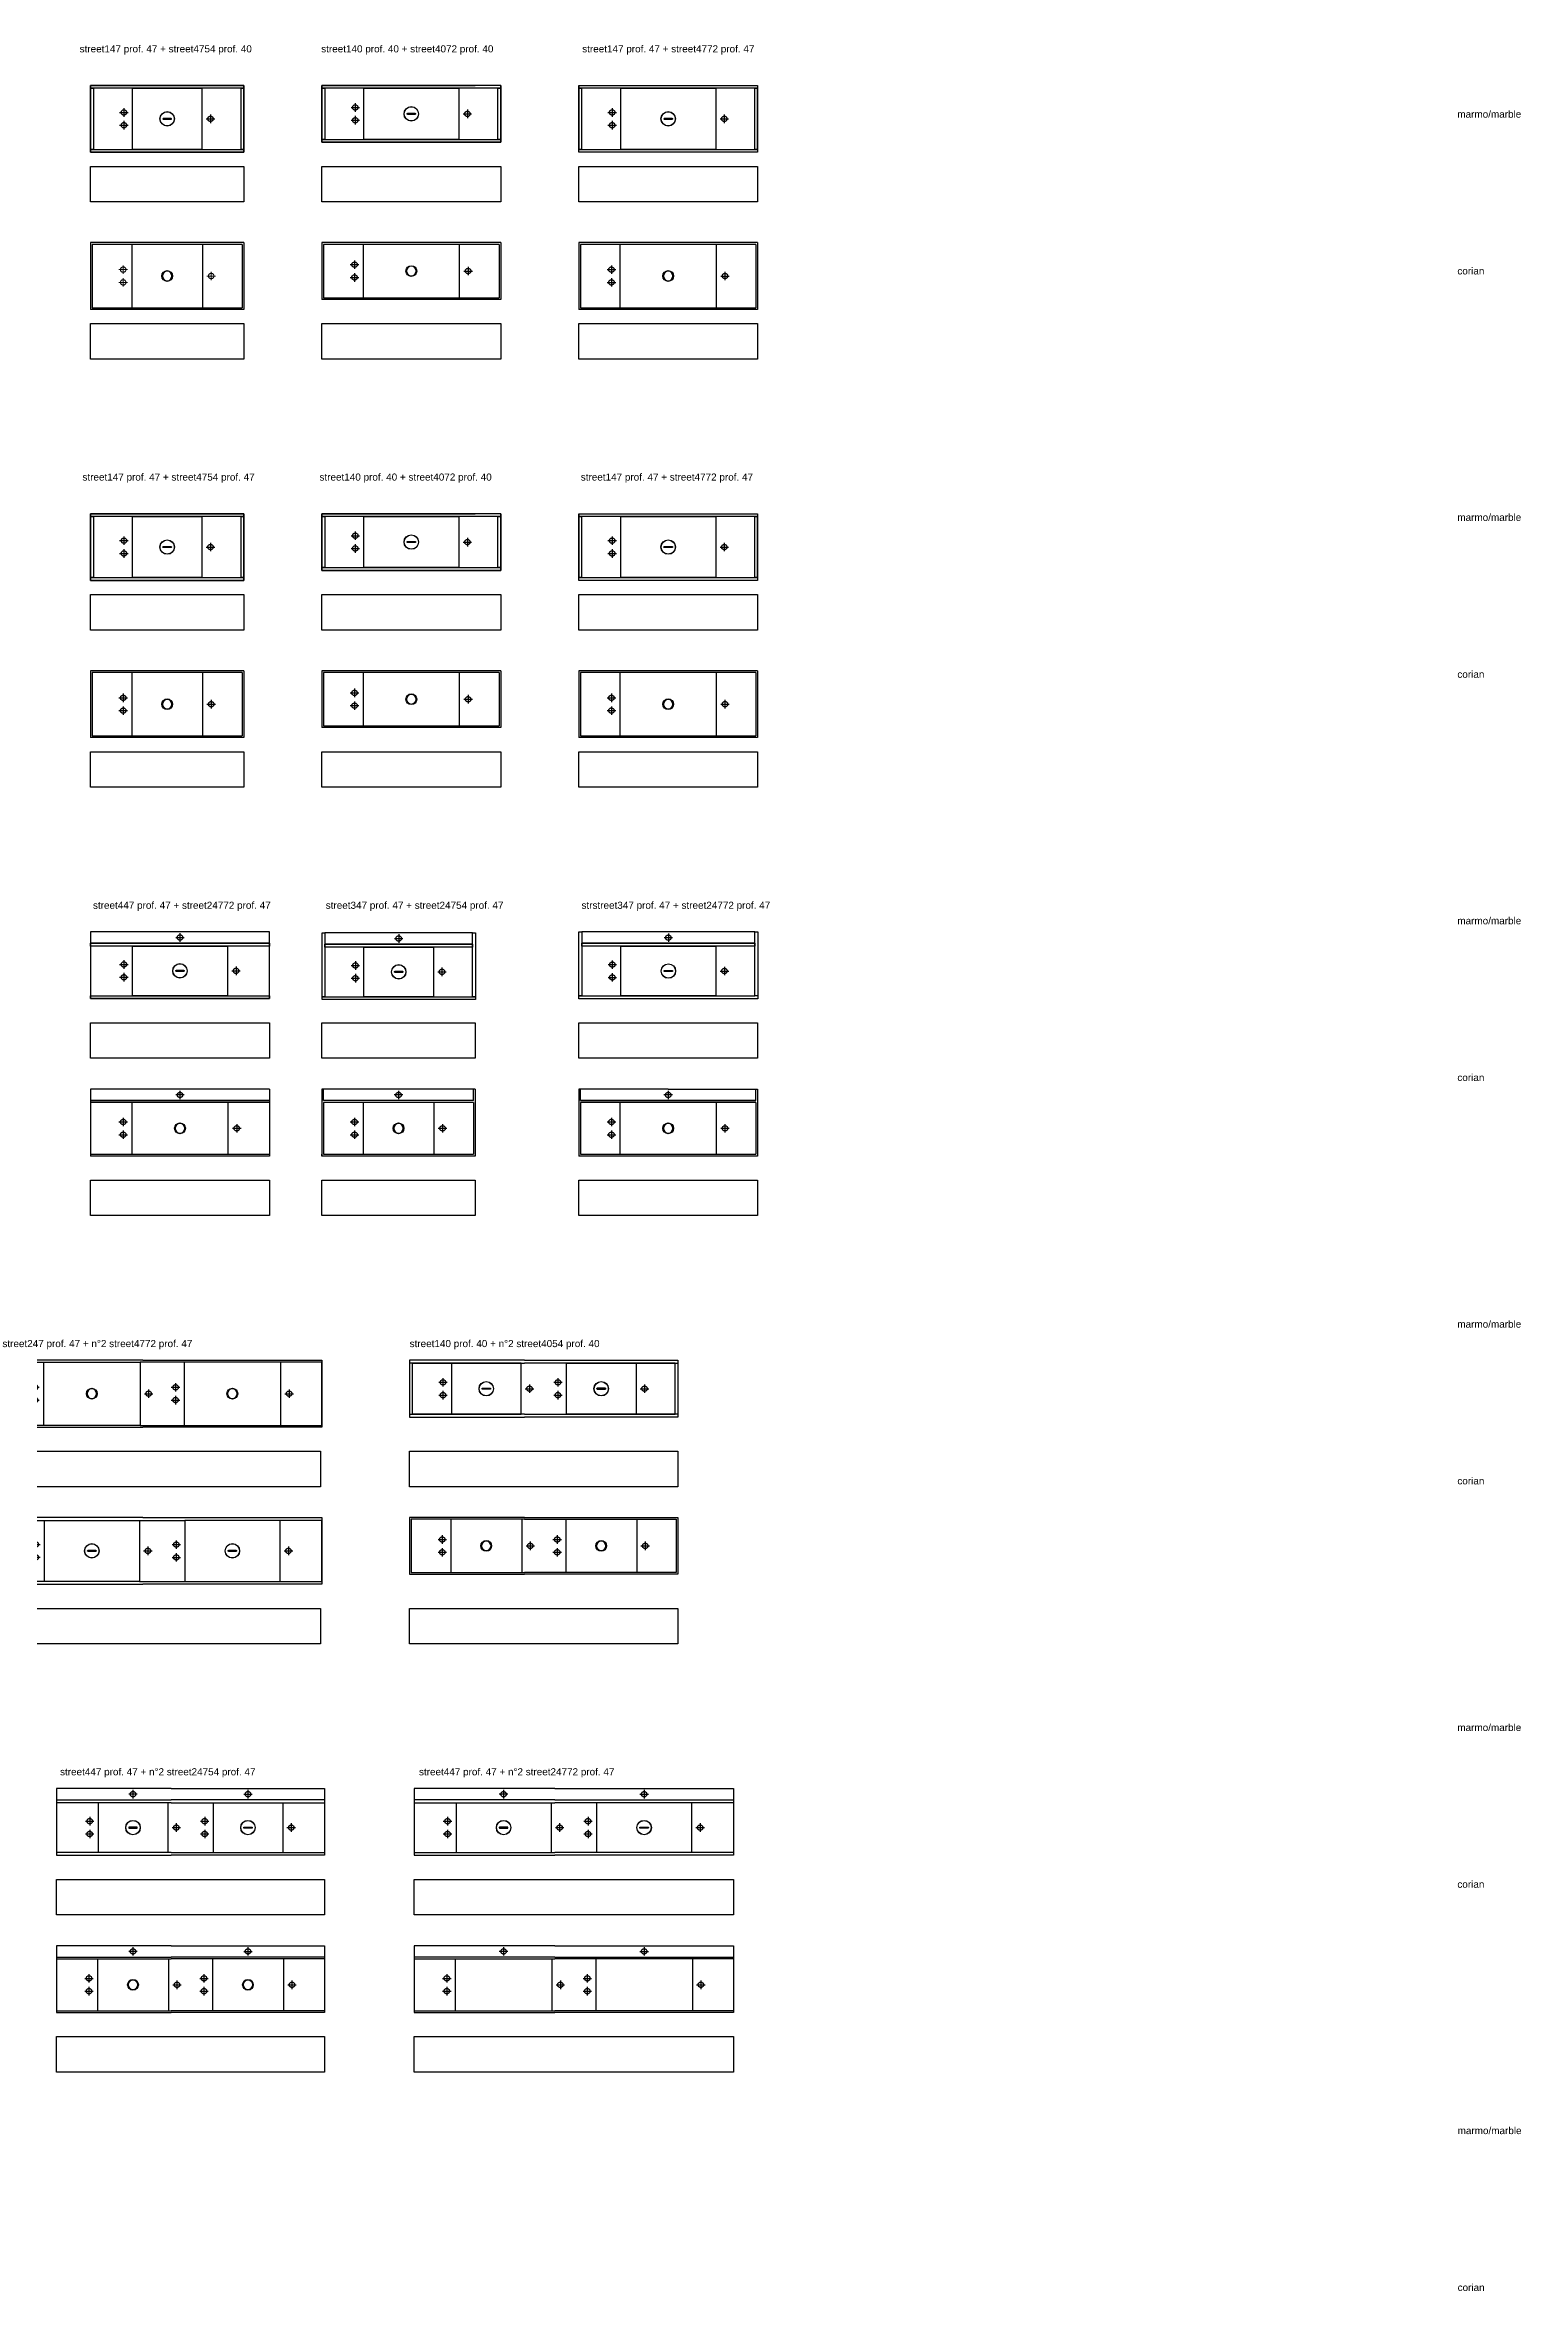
# Model space of a CAD drawing. Header units: millimetres. Extents: x 396 to 4372, y 216 to 1946.
# Drawn here: x 1275 to 2315, y 364 to 1946 of the extents above; entities that cross this region are included whole.
import ezdxf

# ---------------------------------------------------------------- set-up
doc = ezdxf.new("R2010")
doc.units = ezdxf.units.MM
doc.linetypes.add('ACAD_ISO02W100', pattern=[15, 12, -3])
doc.layers.add('8', color=8, linetype='Continuous', lineweight=18)
doc.styles.get("Standard").update_dxf_attribs({"font": 'arial.ttf'})

# ---------------------------------------------------------------- blocks, each defined once
blk = doc.blocks.new('*U15')
for points in [[(0, 47), (0, 2), (108, 2), (108, 45), (0, 45)], [(108, 47), (108, 45), (0, 45), (0, 47), (108, 47)], [(0, 45), (2, 45), (2, 2), (0, 2), (0, 45)], [(106, 45), (108, 45), (108, 2), (106, 2), (106, 45)], [(108, 2), (108, 0), (0, 0), (0, 2), (108, 2)]]:
    blk.add_lwpolyline(points)
for points in [[(0, 0), (108, 0), (108, 47), (0, 47)], [(29.5, 45), (78.5, 45), (78.5, 2), (29.5, 2)], [(51.2, 23.8), (51.3, 23.9), (51.4, 23.9), (56.6, 23.9), (56.7, 23.9), (56.8, 23.8), (56.9, 23.8), (56.9, 23.7), (57, 23.6), (57, 23.5), (57, 23.4), (56.9, 23.3), (56.9, 23.2), (56.8, 23.2), (56.7, 23.1), (56.6, 23.1), (51.4, 23.1), (51.3, 23.1), (51.2, 23.2), (51.1, 23.2), (51.1, 23.3), (51, 23.4), (51, 23.5), (51, 23.6), (51.1, 23.7), (51.1, 23.8)]]:
    blk.add_lwpolyline(points, close=True)
for radius in [5.1, 5]:
    blk.add_circle((54, 23.5), radius)
at = {"layer": 'Defpoints', "linetype": 'ACAD_ISO02W100'}
for p, q in [((20.5, 28), (26.5, 28)), ((20.5, 19), (26.5, 19)), ((23.5, 31), (23.5, 25)), ((23.5, 22), (23.5, 16)), ((81.5, 23.5), (87.5, 23.5)), ((84.5, 26.5), (84.5, 20.5))]:
    blk.add_line(p, q, dxfattribs=at)
for centre in [(23.5, 28), (23.5, 19), (84.5, 23.5)]:
    blk.add_circle(centre, 1.9, dxfattribs=at)
blk = doc.blocks.new('*U16')
for p, q in [((108, 47), (0, 47)), ((0, 47), (0, 0)), ((106.8, 45.8), (1.2, 45.8)), ((1.2, 45.8), (1.2, 1.2)), ((29, 45.8), (29, 1.2, 0)), ((79, 1.2, 0), (79, 45.8)), ((106.8, 45.8), (106.8, 1.2)), ((108, 47), (108, 0)), ((108, 0), (0, 0)), ((1.2, 1.2), (106.8, 1.2))]:
    blk.add_line(p, q)
blk.add_circle((54, 23.5, 0), 3.78)
at = {"extrusion": (0, 0, -1)}
blk.add_circle((-54, 23.5, 0), 3.35, dxfattribs=at)
at = {"layer": '8', "linetype": 'ACAD_ISO02W100'}
for p, q in [((20, 28, 0), (26, 28, 0)), ((20, 19, 0), (26, 19, 0)), ((23, 31, 0), (23, 25, 0)), ((23, 22, 0), (23, 16, 0)), ((82, 23.5), (88, 23.5)), ((85, 26.5), (85, 20.5))]:
    blk.add_line(p, q, dxfattribs=at)
for centre in [(23, 28, 0), (23, 19, 0), (85, 23.5)]:
    blk.add_circle(centre, 1.9, dxfattribs=at)
blk = doc.blocks.new('*U17')
for points in [[(0, 40), (0, 2), (126, 2), (126, 38), (0, 38)], [(126, 40), (126, 38), (0, 38), (0, 40), (108, 40)], [(0, 38), (2, 38), (2, 2), (0, 2), (0, 38)], [(124, 38), (126, 38), (126, 2), (124, 2), (124, 38)], [(126, 2), (126, 0), (0, 0), (0, 2), (126, 2)]]:
    blk.add_lwpolyline(points)
for points in [[(0, 0), (126, 0), (126, 40), (0, 40)], [(29.5, 38), (96.5, 38), (96.5, 2), (29.5, 2)], [(60.2, 20.3), (60.3, 20.4), (60.4, 20.4), (65.6, 20.4), (65.7, 20.4), (65.8, 20.3), (65.9, 20.3), (65.9, 20.2), (66, 20.1), (66, 20), (66, 19.9), (65.9, 19.8), (65.9, 19.7), (65.8, 19.7), (65.7, 19.6), (65.6, 19.6), (60.4, 19.6), (60.3, 19.6), (60.2, 19.7), (60.1, 19.7), (60.1, 19.8), (60, 19.9), (60, 20), (60, 20.1), (60.1, 20.2), (60.1, 20.3)]]:
    blk.add_lwpolyline(points, close=True)
for radius in [5.1, 5]:
    blk.add_circle((63, 20), radius)
at = {"layer": 'Defpoints', "linetype": 'ACAD_ISO02W100'}
for p, q in [((20.5, 24.5), (26.5, 24.5)), ((23.5, 27.5), (23.5, 21.5)), ((23.5, 18.5), (23.5, 12.5)), ((99.5, 20), (105.5, 20)), ((102.5, 23), (102.5, 17)), ((20.5, 15.5), (26.5, 15.5))]:
    blk.add_line(p, q, dxfattribs=at)
for centre in [(23.5, 24.5), (23.5, 15.5), (102.5, 20)]:
    blk.add_circle(centre, 1.9, dxfattribs=at)
blk = doc.blocks.new('*U18')
for p, q in [((0, 40), (0, 0)), ((124.8, 38.8), (1.2, 38.8)), ((1.2, 38.8), (1.2, 1.2)), ((29, 38.8), (29, 1.2, 0)), ((97, 1.2, 0), (97, 38.8)), ((124.8, 38.8), (124.8, 1.2)), ((126, 40), (126, 0)), ((126, 0), (0, 0)), ((1.2, 1.2), (124.8, 1.2))]:
    blk.add_line(p, q)
blk.add_lwpolyline([(126, 40), (0, 40)])
blk.add_circle((63, 20), 3.78)
at = {"extrusion": (0, 0, -1)}
blk.add_circle((-63, 20, 0), 3.35, dxfattribs=at)
at = {"layer": 'Defpoints', "linetype": 'ACAD_ISO02W100'}
for p, q in [((20, 24.5), (26, 24.5)), ((23, 27.5), (23, 21.5)), ((23, 18.5), (23, 12.5)), ((100, 20, 0), (106, 20, 0)), ((103, 23, 0), (103, 17, 0)), ((20, 15.5), (26, 15.5))]:
    blk.add_line(p, q, dxfattribs=at)
for centre in [(23, 24.5), (23, 15.5), (103, 20, 0)]:
    blk.add_circle(centre, 1.9, dxfattribs=at)
blk = doc.blocks.new('*U19')
for points in [[(0, 47), (0, 2), (126, 2), (126, 45), (0, 45)], [(126, 47), (126, 45), (0, 45), (0, 47), (126, 47)], [(0, 45), (2, 45), (2, 2), (0, 2), (0, 45)], [(124, 45), (126, 45), (126, 2), (124, 2), (124, 45)], [(126, 2), (126, 0), (0, 0), (0, 2), (126, 2)]]:
    blk.add_lwpolyline(points)
for points in [[(29.5, 45), (96.5, 45), (96.5, 2), (29.5, 2)], [(60.2, 23.8), (60.3, 23.9), (60.4, 23.9), (65.6, 23.9), (65.7, 23.9), (65.8, 23.8), (65.9, 23.8), (65.9, 23.7), (66, 23.6), (66, 23.5), (66, 23.4), (65.9, 23.3), (65.9, 23.2), (65.8, 23.2), (65.7, 23.1), (65.6, 23.1), (60.4, 23.1), (60.3, 23.1), (60.2, 23.2), (60.1, 23.2), (60.1, 23.3), (60, 23.4), (60, 23.5), (60, 23.6), (60.1, 23.7), (60.1, 23.8)]]:
    blk.add_lwpolyline(points, close=True)
for radius in [5.1, 5]:
    blk.add_circle((63, 23.5), radius)
at = {"layer": 'Defpoints', "linetype": 'ACAD_ISO02W100'}
for p, q in [((20.5, 28), (26.5, 28)), ((20.5, 19), (26.5, 19)), ((23.5, 31), (23.5, 25)), ((23.5, 22), (23.5, 16)), ((99.5, 23.5), (105.5, 23.5)), ((102.5, 26.5), (102.5, 20.5))]:
    blk.add_line(p, q, dxfattribs=at)
for centre in [(23.5, 28), (23.5, 19), (102.5, 23.5)]:
    blk.add_circle(centre, 1.9, dxfattribs=at)
blk = doc.blocks.new('*U20')
for p, q in [((0, 47), (0, 0)), ((124.8, 45.8), (1.2, 45.8)), ((1.2, 45.8), (1.2, 1.2)), ((29, 45.8), (29, 1.2, 0)), ((97, 1.2, 0), (97, 45.8)), ((124.8, 45.8), (124.8, 1.2)), ((126, 47), (126, 0)), ((126, 0), (0, 0)), ((1.2, 1.2), (124.8, 1.2))]:
    blk.add_line(p, q)
blk.add_lwpolyline([(126, 47), (0, 47)])
blk.add_circle((63, 23.5), 3.78)
at = {"extrusion": (0, 0, -1)}
blk.add_circle((-63, 23.5, 0), 3.35, dxfattribs=at)
at = {"layer": 'Defpoints', "linetype": 'ACAD_ISO02W100'}
for p, q in [((20, 28), (26, 28)), ((20, 19), (26, 19)), ((23, 31), (23, 25)), ((23, 22), (23, 16)), ((100, 23.5, 0), (106, 23.5, 0)), ((103, 26.5, 0), (103, 20.5, 0))]:
    blk.add_line(p, q, dxfattribs=at)
for centre in [(23, 28), (23, 19), (103, 23.5, 0)]:
    blk.add_circle(centre, 1.9, dxfattribs=at)
blk = doc.blocks.new('*U0')
blk.add_lwpolyline([(0, 25), (108, 25), (108, 0), (0, 0)], close=True)
blk = doc.blocks.new('*U24')
blk.add_lwpolyline([(0, 25), (126, 25), (126, 0), (0, 0)], close=True)
blk = doc.blocks.new('*U37')
for points in [[(0, 47), (0, 2), (108, 2), (108, 45), (0, 45)], [(108, 47), (108, 45), (0, 45), (0, 47), (108, 47)], [(0, 45), (2, 45), (2, 2), (0, 2), (0, 45)], [(106, 45), (108, 45), (108, 2), (106, 2), (106, 45)], [(108, 2), (108, 0), (0, 0), (0, 2), (108, 2)]]:
    blk.add_lwpolyline(points)
for points in [[(0, 0), (108, 0), (108, 47), (0, 47)], [(29.5, 45), (78.5, 45), (78.5, 2), (29.5, 2)], [(51.2, 23.8), (51.3, 23.9), (51.4, 23.9), (56.6, 23.9), (56.7, 23.9), (56.8, 23.8), (56.9, 23.8), (56.9, 23.7), (57, 23.6), (57, 23.5), (57, 23.4), (56.9, 23.3), (56.9, 23.2), (56.8, 23.2), (56.7, 23.1), (56.6, 23.1), (51.4, 23.1), (51.3, 23.1), (51.2, 23.2), (51.1, 23.2), (51.1, 23.3), (51, 23.4), (51, 23.5), (51, 23.6), (51.1, 23.7), (51.1, 23.8)]]:
    blk.add_lwpolyline(points, close=True)
for radius in [5.1, 5]:
    blk.add_circle((54, 23.5), radius)
at = {"layer": 'Defpoints', "linetype": 'ACAD_ISO02W100'}
for p, q in [((20.5, 28), (26.5, 28)), ((20.5, 19), (26.5, 19)), ((23.5, 31), (23.5, 25)), ((23.5, 22), (23.5, 16)), ((81.5, 23.5), (87.5, 23.5)), ((84.5, 26.5), (84.5, 20.5))]:
    blk.add_line(p, q, dxfattribs=at)
for centre in [(23.5, 28), (23.5, 19), (84.5, 23.5)]:
    blk.add_circle(centre, 1.9, dxfattribs=at)
blk = doc.blocks.new('*U39')
for p, q in [((0, 0), (0, -47)), ((108, 0), (108, -47)), ((106.8, -1.2), (1.2, -1.2)), ((1.2, -1.2), (1.2, -45.8)), ((29, -1.2), (29, -45.8, 0)), ((79, -45.8, 0), (79, -1.2)), ((106.8, -1.2), (106.8, -45.8)), ((108, -47), (0, -47)), ((1.2, -45.8), (106.8, -45.8))]:
    blk.add_line(p, q)
blk.add_lwpolyline([(108, 0), (0, 0)])
blk.add_circle((54, -23.5, 0), 3.78)
at = {"extrusion": (0, 0, -1)}
blk.add_circle((-54, -23.5, 0), 3.35, dxfattribs=at)
at = {"layer": 'Defpoints', "linetype": 'ACAD_ISO02W100'}
for p, q in [((20, -19, 0), (26, -19, 0)), ((20, -28, 0), (26, -28, 0)), ((23, -16, 0), (23, -22, 0)), ((23, -25, 0), (23, -31, 0)), ((82, -23.5, 0), (88, -23.5, 0)), ((85, -20.5, 0), (85, -26.5, 0))]:
    blk.add_line(p, q, dxfattribs=at)
for centre in [(23, -19, 0), (23, -28, 0), (85, -23.5, 0)]:
    blk.add_circle(centre, 1.9, dxfattribs=at)
blk = doc.blocks.new('*U25')
blk.add_lwpolyline([(0, 25), (108, 25), (108, 0), (0, 0)], close=True)
blk = doc.blocks.new('*U51')
for points in [[(0, 39), (126, 39), (126, 47), (0, 47)], [(0, 0), (126, 0), (126, 39), (0, 39)], [(29.5, 37), (96.5, 37), (96.5, 2), (29.5, 2)], [(60.2, 19.8), (60.3, 19.9), (60.4, 19.9), (65.6, 19.9), (65.7, 19.9), (65.8, 19.8), (65.9, 19.8), (65.9, 19.7), (66, 19.6), (66, 19.5), (66, 19.4), (65.9, 19.3), (65.9, 19.2), (65.8, 19.2), (65.7, 19.1), (65.6, 19.1), (60.4, 19.1), (60.3, 19.1), (60.2, 19.2), (60.1, 19.2), (60.1, 19.3), (60, 19.4), (60, 19.5), (60, 19.6), (60.1, 19.7), (60.1, 19.8)]]:
    blk.add_lwpolyline(points, close=True)
for points in [[(0, 40), (0, 2), (126, 2), (126, 37), (0, 37)], [(126, 39), (126, 37), (0, 37), (0, 39), (108, 39)], [(126, 2), (126, 0), (0, 0), (0, 2), (126, 2)]]:
    blk.add_lwpolyline(points)
for radius in [5.1, 5]:
    blk.add_circle((63, 19.5), radius)
at = {"layer": 'Defpoints', "linetype": 'ACAD_ISO02W100'}
for p, q in [((60, 43), (66, 43)), ((63, 46), (63, 40)), ((20.5, 24), (26.5, 24)), ((23.5, 27), (23.5, 21)), ((23.5, 18), (23.5, 12)), ((99.5, 19.5), (105.5, 19.5)), ((102.5, 22.5), (102.5, 16.5)), ((20.5, 15), (26.5, 15))]:
    blk.add_line(p, q, dxfattribs=at)
for centre in [(63, 43), (23.5, 24), (23.5, 15), (102.5, 19.5)]:
    blk.add_circle(centre, 1.9, dxfattribs=at)
blk = doc.blocks.new('*U52')
for p, q in [((126, 47), (0, 47)), ((0, 47), (0, 39)), ((126, 39), (0, 39)), ((0, 39), (0, 0)), ((0, 39), (126, 39)), ((126, 37.8), (0, 37.8)), ((29, 37.8, 0), (29, 1.2, 0)), ((97, 1.2, 0), (97, 37.8, 0)), ((126, 47), (126, 39)), ((126, 39), (126, 0)), ((0, 1.2), (126, 1.2)), ((126, 0), (0, 0))]:
    blk.add_line(p, q)
blk.add_circle((63, 19.5), 3.78)
at = {"extrusion": (0, 0, -1)}
blk.add_circle((-63, 19.5, 0), 3.35, dxfattribs=at)
at = {"layer": 'Defpoints', "linetype": 'ACAD_ISO02W100'}
for p, q in [((66, 43), (60, 43)), ((63, 46), (63, 40)), ((20, 24), (26, 24)), ((23, 27), (23, 21)), ((23, 18), (23, 12)), ((100, 19.5, 0), (106, 19.5, 0)), ((103, 22.5, 0), (103, 16.5, 0)), ((20, 15), (26, 15))]:
    blk.add_line(p, q, dxfattribs=at)
for centre in [(63, 43), (23, 24), (23, 15), (103, 19.5, 0)]:
    blk.add_circle(centre, 1.9, dxfattribs=at)
blk = doc.blocks.new('*U55')
for points in [[(0, 47), (2, 47), (2, 2), (0, 2), (0, 47)], [(106, 39), (106, 37), (2, 37), (2, 39), (106, 39)], [(2, 37), (2, 2), (106, 2), (106, 37), (2, 37)], [(106, 47), (108, 47), (108, 2), (106, 2), (106, 47)], [(108, 2), (108, 0), (0, 0), (0, 2), (108, 2)]]:
    blk.add_lwpolyline(points)
for points in [[(2, 39), (106, 39), (106, 47), (2, 47)], [(2, 2), (106, 2), (106, 39), (2, 39)], [(29.5, 37), (78.5, 37), (78.5, 2), (29.5, 2)], [(51.2, 19.8), (51.3, 19.9), (51.4, 19.9), (56.6, 19.9), (56.7, 19.9), (56.8, 19.8), (56.9, 19.8), (56.9, 19.7), (57, 19.6), (57, 19.5), (57, 19.4), (56.9, 19.3), (56.9, 19.2), (56.8, 19.2), (56.7, 19.1), (56.6, 19.1), (51.4, 19.1), (51.3, 19.1), (51.2, 19.2), (51.1, 19.2), (51.1, 19.3), (51, 19.4), (51, 19.5), (51, 19.6), (51.1, 19.7), (51.1, 19.8)]]:
    blk.add_lwpolyline(points, close=True)
for radius in [5.1, 5]:
    blk.add_circle((54, 19.5), radius)
at = {"layer": 'Defpoints', "linetype": 'ACAD_ISO02W100'}
for p, q in [((51, 43), (57, 43)), ((54, 46), (54, 40)), ((20.5, 24), (26.5, 24)), ((23.5, 27), (23.5, 21)), ((23.5, 18), (23.5, 12)), ((81.5, 19.5), (87.5, 19.5)), ((84.5, 22.5), (84.5, 16.5)), ((20.5, 15), (26.5, 15))]:
    blk.add_line(p, q, dxfattribs=at)
for centre in [(54, 43), (23.5, 24), (23.5, 15), (84.5, 19.5)]:
    blk.add_circle(centre, 1.9, dxfattribs=at)
blk = doc.blocks.new('*U54')
for p, q in [((0, 39), (0, 0)), ((1.2, 39), (1.2, 47)), ((106.8, 39), (1.2, 39)), ((106.8, 37.8), (1.2, 37.8)), ((1.2, 37.8), (1.2, 1.2)), ((29, 37.8, 0), (29, 1.2, 0)), ((79, 1.2, 0), (79, 37.8, 0)), ((106.8, 39), (106.8, 47)), ((106.8, 37.8), (106.8, 1.2)), ((108, 47), (108, 0)), ((108, 0), (0, 0)), ((1.2, 1.2), (106.8, 1.2))]:
    blk.add_line(p, q)
at = {"linetype": 'ACAD_ISO02W100'}
for p, q in [((57, 43), (51, 43)), ((54, 46), (54, 40)), ((20, 24), (26, 24)), ((23, 27), (23, 21)), ((23, 18), (23, 12)), ((82, 19.5), (88, 19.5)), ((85, 22.5), (85, 16.5)), ((0, 0), (0, 1.2)), ((20, 15), (26, 15))]:
    blk.add_line(p, q, dxfattribs=at)
blk.add_lwpolyline([(108, 47), (0, 47), (0, 39)])
for centre in [(54, 43), (23, 24), (23, 15), (85, 19.5)]:
    blk.add_circle(centre, 1.9, dxfattribs=at)
blk.add_circle((54, 19.5), 3.78)
at = {"extrusion": (0, 0, -1)}
blk.add_circle((-54, 19.5, 0), 3.35, dxfattribs=at)
blk = doc.blocks.new('*U103')
for points in [[(0, 47), (2, 47), (2, 2), (0, 2), (0, 47)], [(124, 39), (124, 37), (2, 37), (2, 39), (106, 39)], [(2, 37), (2, 2), (124, 2), (124, 37), (2, 37)], [(124, 47), (126, 47), (126, 2), (124, 2), (124, 47)], [(126, 2), (126, 0), (0, 0), (0, 2), (108, 2)]]:
    blk.add_lwpolyline(points)
for points in [[(2, 39), (124, 39), (124, 47), (2, 47)], [(2, 2), (124, 2), (124, 39), (2, 39)], [(29.5, 37), (96.5, 37), (96.5, 2), (29.5, 2)], [(60.2, 19.8), (60.3, 19.9), (60.4, 19.9), (65.6, 19.9), (65.7, 19.9), (65.8, 19.8), (65.9, 19.8), (65.9, 19.7), (66, 19.6), (66, 19.5), (66, 19.4), (65.9, 19.3), (65.9, 19.2), (65.8, 19.2), (65.7, 19.1), (65.6, 19.1), (60.4, 19.1), (60.3, 19.1), (60.2, 19.2), (60.1, 19.2), (60.1, 19.3), (60, 19.4), (60, 19.5), (60, 19.6), (60.1, 19.7), (60.1, 19.8)]]:
    blk.add_lwpolyline(points, close=True)
for radius in [5.1, 5]:
    blk.add_circle((63, 19.5), radius)
at = {"layer": 'Defpoints', "linetype": 'ACAD_ISO02W100'}
for p, q in [((60, 43), (66, 43)), ((63, 46), (63, 40)), ((20.5, 24), (26.5, 24)), ((23.5, 27), (23.5, 21)), ((23.5, 18), (23.5, 12)), ((99.5, 19.5), (105.5, 19.5)), ((102.5, 22.5), (102.5, 16.5)), ((20.5, 15), (26.5, 15))]:
    blk.add_line(p, q, dxfattribs=at)
for centre in [(63, 43), (23.5, 24), (23.5, 15), (102.5, 19.5)]:
    blk.add_circle(centre, 1.9, dxfattribs=at)
blk = doc.blocks.new('*U57')
for p, q in [((0, 39), (0, 0)), ((1.2, 39), (1.2, 47)), ((124.8, 39), (1.2, 39)), ((1.2, 39), (124.8, 39)), ((124.8, 37.8), (1.2, 37.8)), ((1.2, 37.8), (1.2, 1.2)), ((29, 37.8, 0), (29, 1.2, 0)), ((97, 1.2, 0), (97, 37.8, 0)), ((124.8, 39), (124.8, 47)), ((124.8, 37.8), (124.8, 1.2)), ((126, 39), (126, 0)), ((126, 0), (0, 0)), ((1.2, 1.2), (124.8, 1.2))]:
    blk.add_line(p, q)
at = {"linetype": 'ACAD_ISO02W100'}
for p, q in [((66, 43), (60, 43)), ((63, 46), (63, 40)), ((20, 24), (26, 24)), ((23, 27), (23, 21)), ((23, 18), (23, 12)), ((100, 19.5, 0), (106, 19.5, 0)), ((103, 22.5, 0), (103, 16.5, 0)), ((20, 15), (26, 15))]:
    blk.add_line(p, q, dxfattribs=at)
for points in [[(63, 47), (0, 47), (0, 39)], [(63, 47), (126, 47), (126, 39)]]:
    blk.add_lwpolyline(points)
for centre in [(63, 43), (23, 24), (23, 15), (103, 19.5, 0)]:
    blk.add_circle(centre, 1.9, dxfattribs=at)
blk.add_circle((63, 19.5), 3.78)
at = {"extrusion": (0, 0, -1)}
blk.add_circle((-63, 19.5, 0), 3.35, dxfattribs=at)
blk = doc.blocks.new('*U102')
blk.add_lwpolyline([(0, 25), (126, 25), (126, 0), (0, 0)], close=True)
blk = doc.blocks.new('*U74')
for p, q in [((29.5, 45), (29.5, 2)), ((96.5, 45), (128.5, 45)), ((195.5, 45), (195.5, 2)), ((96.5, 2), (128.5, 2))]:
    blk.add_line(p, q)
for points in [[(99, 47), (0, 47), (0, 0), (99, 0)], [(99, 47), (225, 47), (225, 0), (99, 0)]]:
    blk.add_lwpolyline(points)
for points in [[(0, 45), (96.5, 45), (96.5, 2), (0, 2)], [(225, 45), (128.5, 45), (128.5, 2), (225, 2)], [(60.2, 23.8), (60.3, 23.9), (60.4, 23.9), (65.6, 23.9), (65.7, 23.9), (65.8, 23.8), (65.9, 23.8), (65.9, 23.7), (66, 23.6), (66, 23.5), (66, 23.4), (65.9, 23.3), (65.9, 23.2), (65.8, 23.2), (65.7, 23.1), (65.6, 23.1), (60.4, 23.1), (60.3, 23.1), (60.2, 23.2), (60.1, 23.2), (60.1, 23.3), (60, 23.4), (60, 23.5), (60, 23.6), (60.1, 23.7), (60.1, 23.8)], [(159.2, 23.8), (159.3, 23.9), (159.4, 23.9), (164.6, 23.9), (164.7, 23.9), (164.8, 23.8), (164.9, 23.8), (164.9, 23.7), (165, 23.6), (165, 23.5), (165, 23.4), (164.9, 23.3), (164.9, 23.2), (164.8, 23.2), (164.7, 23.1), (164.6, 23.1), (159.4, 23.1), (159.3, 23.1), (159.2, 23.2), (159.1, 23.2), (159.1, 23.3), (159, 23.4), (159, 23.5), (159, 23.6), (159.1, 23.7), (159.1, 23.8)]]:
    blk.add_lwpolyline(points, close=True)
for centre, radius in [((63, 23.5), 5.1), ((63, 23.5), 5), ((162, 23.5), 5.1), ((162, 23.5), 5)]:
    blk.add_circle(centre, radius)
at = {"layer": 'Defpoints', "linetype": 'ACAD_ISO02W100'}
for p, q in [((20.5, 28), (26.5, 28)), ((20.5, 19), (26.5, 19)), ((23.5, 31), (23.5, 25)), ((23.5, 22), (23.5, 16)), ((99.5, 23.5), (105.5, 23.5)), ((102.5, 26.5), (102.5, 20.5)), ((119.5, 27.9), (125.5, 27.9)), ((119.5, 18.9), (125.5, 18.9)), ((122.5, 30.9), (122.5, 24.9)), ((122.5, 21.9), (122.5, 15.9)), ((198.5, 23.5), (204.5, 23.5)), ((201.5, 26.5), (201.5, 20.5))]:
    blk.add_line(p, q, dxfattribs=at)
for centre in [(23.5, 28), (23.5, 19), (102.5, 23.5), (122.5, 27.9), (122.5, 18.9), (201.5, 23.5)]:
    blk.add_circle(centre, 1.9, dxfattribs=at)
blk = doc.blocks.new('*U72')
blk.add_lwpolyline([(0, 25), (225, 25), (225, 0), (0, 0)], close=True)
blk = doc.blocks.new('*U76')
for p, q in [((29, 45.8), (29, 1.2)), ((128, 45.8), (97, 45.8)), ((196, 45.8), (196, 1.2)), ((97, 1.2), (128, 1.2))]:
    blk.add_line(p, q)
for points in [[(99, 47), (0, 47), (0, 0), (99, 0)], [(99, 47), (225, 47), (225, 0), (99, 0)]]:
    blk.add_lwpolyline(points)
for points in [[(0, 45.8), (97, 45.8), (97, 1.2), (0, 1.2)], [(225, 45.8), (128, 45.8), (128, 1.2), (225, 1.2)]]:
    blk.add_lwpolyline(points, close=True)
for centre in [(63, 23.5), (162, 23.5), (162, 23.5)]:
    blk.add_circle(centre, 3.78)
at = {"extrusion": (0, 0, -1)}
for centre in [(-63, 23.5, 0), (-162, 23.5, 0), (-162, 23.5, 0)]:
    blk.add_circle(centre, 3.35, dxfattribs=at)
at = {"layer": 'Defpoints', "linetype": 'ACAD_ISO02W100'}
for p, q in [((20, 28), (26, 28)), ((20, 19), (26, 19)), ((23, 31), (23, 25)), ((23, 22), (23, 16)), ((100, 23.5, 0), (106, 23.5, 0)), ((103, 26.5, 0), (103, 20.5, 0)), ((119, 28, 0), (125, 28, 0)), ((119, 19, 0), (125, 19, 0)), ((122, 31, 0), (122, 25, 0)), ((122, 22, 0), (122, 16, 0)), ((199, 23.5), (205, 23.5)), ((202, 26.5), (202, 20.5))]:
    blk.add_line(p, q, dxfattribs=at)
for centre in [(23, 28), (23, 19), (103, 23.5, 0), (122, 28, 0), (122, 19, 0), (202, 23.5)]:
    blk.add_circle(centre, 1.9, dxfattribs=at)
blk = doc.blocks.new('*U77')
for p, q in [((29.5, 38), (29.5, 2)), ((159.5, 38), (159.5, 2))]:
    blk.add_line(p, q)
for points in [[(81, 40), (0, 40), (0, 0), (81, 0)], [(81, 2), (2, 2), (2, 38), (81, 38)], [(81, 40), (189, 40), (189, 0), (81, 0)], [(81, 2), (187, 2), (187, 38), (81, 38)]]:
    blk.add_lwpolyline(points)
for points in [[(78.5, 38), (0, 38), (0, 2), (78.5, 2)], [(110.5, 38), (189, 38), (189, 2), (110.5, 2)], [(51.2, 20.3), (51.3, 20.4), (51.4, 20.4), (56.6, 20.4), (56.7, 20.4), (56.8, 20.3), (56.9, 20.3), (56.9, 20.2), (57, 20.1), (57, 20), (57, 19.9), (56.9, 19.8), (56.9, 19.7), (56.8, 19.7), (56.7, 19.6), (56.6, 19.6), (51.4, 19.6), (51.3, 19.6), (51.2, 19.7), (51.1, 19.7), (51.1, 19.8), (51, 19.9), (51, 20), (51, 20.1), (51.1, 20.2), (51.1, 20.3)], [(132.2, 20.3), (132.3, 20.4), (132.4, 20.4), (137.6, 20.4), (137.7, 20.4), (137.8, 20.3), (137.9, 20.3), (137.9, 20.2), (138, 20.1), (138, 20), (138, 19.9), (137.9, 19.8), (137.9, 19.7), (137.8, 19.7), (137.7, 19.6), (137.6, 19.6), (132.4, 19.6), (132.3, 19.6), (132.2, 19.7), (132.1, 19.7), (132.1, 19.8), (132, 19.9), (132, 20), (132, 20.1), (132.1, 20.2), (132.1, 20.3)], [(137.8, 20.3), (137.7, 20.4), (137.6, 20.4), (132.4, 20.4), (132.3, 20.4), (132.2, 20.3), (132.1, 20.3), (132.1, 20.2), (132, 20.1), (132, 20), (132, 19.9), (132.1, 19.8), (132.1, 19.7), (132.2, 19.7), (132.3, 19.6), (132.4, 19.6), (137.6, 19.6), (137.7, 19.6), (137.8, 19.7), (137.9, 19.7), (137.9, 19.8), (138, 19.9), (138, 20), (138, 20.1), (137.9, 20.2), (137.9, 20.3)]]:
    blk.add_lwpolyline(points, close=True)
for centre, radius in [((54, 20), 5.1), ((54, 20), 5), ((135, 20), 5.1), ((135, 20), 5.1), ((135, 20), 5), ((135, 20), 5)]:
    blk.add_circle(centre, radius)
at = {"layer": 'Defpoints', "linetype": 'ACAD_ISO02W100'}
for p, q in [((20.5, 24.5), (26.5, 24.5)), ((23.5, 27.5), (23.5, 21.5)), ((23.5, 18.5), (23.5, 12.5)), ((81.5, 20), (87.5, 20)), ((84.5, 23), (84.5, 17)), ((101.5, 24.5), (107.5, 24.5)), ((104.5, 27.5), (104.5, 21.5)), ((104.5, 18.5), (104.5, 12.5)), ((162.5, 20), (168.5, 20)), ((165.5, 23), (165.5, 17)), ((20.5, 15.5), (26.5, 15.5)), ((101.5, 15.5), (107.5, 15.5))]:
    blk.add_line(p, q, dxfattribs=at)
for centre in [(23.5, 24.5), (23.5, 15.5), (84.5, 20), (104.5, 24.5), (104.5, 15.5), (165.5, 20)]:
    blk.add_circle(centre, 1.9, dxfattribs=at)
blk = doc.blocks.new('*U79')
for p, q in [((29, 38.8), (29, 1.2, 0)), ((79, 38.8), (79, 1.2)), ((110, 38.8), (110, 1.2)), ((160, 38.8), (160, 1.2, 0))]:
    blk.add_line(p, q)
for points in [[(81, 40), (0, 40), (0, 0), (81, 0)], [(81, 38.8), (1.2, 38.8), (1.2, 1.2), (81, 1.2)], [(81, 40), (189, 40), (189, 0), (81, 0)], [(81, 38.8), (187.8, 38.8), (187.8, 1.2), (81, 1.2)]]:
    blk.add_lwpolyline(points)
for centre in [(54, 20, 0), (135, 20, 0)]:
    blk.add_circle(centre, 3.78)
at = {"extrusion": (0, 0, -1)}
for centre in [(-54, 20, 0), (-135, 20, 0)]:
    blk.add_circle(centre, 3.35, dxfattribs=at)
at = {"layer": 'Defpoints', "linetype": 'ACAD_ISO02W100'}
for p, q in [((20, 24.5, 0), (26, 24.5, 0)), ((23, 27.5, 0), (23, 21.5, 0)), ((23, 18.5, 0), (23, 12.5, 0)), ((82, 20, 0), (88, 20, 0)), ((85, 23, 0), (85, 17, 0)), ((101, 24.5, 0), (107, 24.5, 0)), ((104, 27.5, 0), (104, 21.5, 0)), ((104, 18.5, 0), (104, 12.5, 0)), ((163, 20, 0), (169, 20, 0)), ((166, 23, 0), (166, 17, 0)), ((20, 15.5, 0), (26, 15.5, 0)), ((101, 15.5, 0), (107, 15.5, 0))]:
    blk.add_line(p, q, dxfattribs=at)
for centre in [(23, 24.5, 0), (23, 15.5, 0), (85, 20, 0), (104, 24.5, 0), (104, 15.5, 0), (166, 20, 0)]:
    blk.add_circle(centre, 1.9, dxfattribs=at)
blk = doc.blocks.new('*U63')
blk.add_lwpolyline([(0, 25), (189, 25), (189, 0), (0, 0)], close=True)
blk = doc.blocks.new('*U89')
for p, q in [((0, 39), (81, 39)), ((81, 37), (0, 37)), ((29.5, 37), (29.5, 2)), ((78.5, 37), (78.5, 2)), ((189, 39), (81, 39)), ((81, 37), (189, 37)), ((110.5, 37), (110.5, 2)), ((159.5, 37), (159.5, 2)), ((81, 2), (0, 2)), ((81, 2), (189, 2))]:
    blk.add_line(p, q)
for points in [[(81, 47), (0, 47), (0, 0), (81, 0)], [(81, 47), (189, 47), (189, 0), (81, 0)]]:
    blk.add_lwpolyline(points)
for points in [[(56.8, 19.8), (56.7, 19.9), (56.6, 19.9), (51.4, 19.9), (51.3, 19.9), (51.2, 19.8), (51.1, 19.8), (51.1, 19.7), (51, 19.6), (51, 19.5), (51, 19.4), (51.1, 19.3), (51.1, 19.2), (51.2, 19.2), (51.3, 19.1), (51.4, 19.1), (56.6, 19.1), (56.7, 19.1), (56.8, 19.2), (56.9, 19.2), (56.9, 19.3), (57, 19.4), (57, 19.5), (57, 19.6), (56.9, 19.7), (56.9, 19.8)], [(132.2, 19.8), (132.3, 19.9), (132.4, 19.9), (137.6, 19.9), (137.7, 19.9), (137.8, 19.8), (137.9, 19.8), (137.9, 19.7), (138, 19.6), (138, 19.5), (138, 19.4), (137.9, 19.3), (137.9, 19.2), (137.8, 19.2), (137.7, 19.1), (137.6, 19.1), (132.4, 19.1), (132.3, 19.1), (132.2, 19.2), (132.1, 19.2), (132.1, 19.3), (132, 19.4), (132, 19.5), (132, 19.6), (132.1, 19.7), (132.1, 19.8)]]:
    blk.add_lwpolyline(points, close=True)
for centre, radius in [((54, 19.5), 5.1), ((54, 19.5), 5), ((135, 19.5), 5.1), ((135, 19.5), 5)]:
    blk.add_circle(centre, radius)
at = {"layer": 'Defpoints', "linetype": 'ACAD_ISO02W100'}
for p, q in [((57, 43), (51, 43)), ((54, 46), (54, 40)), ((132, 43), (138, 43)), ((135, 46), (135, 40)), ((20.5, 24), (26.5, 24)), ((23.5, 27), (23.5, 21)), ((23.5, 18), (23.5, 12)), ((81.5, 19.5), (87.5, 19.5)), ((84.5, 22.5), (84.5, 16.5)), ((101.5, 24), (107.5, 24)), ((104.5, 27), (104.5, 21)), ((104.5, 18), (104.5, 12)), ((162.5, 19.5), (168.5, 19.5)), ((165.5, 22.5), (165.5, 16.5)), ((20.5, 15), (26.5, 15)), ((101.5, 15), (107.5, 15))]:
    blk.add_line(p, q, dxfattribs=at)
for centre in [(54, 43), (135, 43), (23.5, 24), (23.5, 15), (84.5, 19.5), (104.5, 24), (104.5, 15), (165.5, 19.5)]:
    blk.add_circle(centre, 1.9, dxfattribs=at)
blk = doc.blocks.new('*U90')
for p, q in [((0, 39), (81, 39)), ((0, 37.8), (81, 37.8)), ((29, 37.8), (29, 1.2)), ((79, 37.8), (79, 1.2, 0)), ((189, 39), (81, 39)), ((189, 37.8), (81, 37.8)), ((110, 37.8), (110, 1.2, 0)), ((160, 37.8), (160, 1.2)), ((0, 1.2), (81, 1.2)), ((189, 1.2), (81, 1.2))]:
    blk.add_line(p, q)
for points in [[(81, 47), (0, 47), (0, 0), (81, 0)], [(81, 47), (189, 47), (189, 0), (81, 0)]]:
    blk.add_lwpolyline(points)
for centre in [(54, 19.5), (135, 19.5)]:
    blk.add_circle(centre, 3.78)
at = {"extrusion": (0, 0, -1)}
for centre in [(-54, 19.5, 0), (-135, 19.5, 0)]:
    blk.add_circle(centre, 3.35, dxfattribs=at)
at = {"layer": 'Defpoints', "linetype": 'ACAD_ISO02W100'}
for p, q in [((57, 43), (51, 43)), ((54, 46), (54, 40)), ((132, 43), (138, 43)), ((135, 46), (135, 40)), ((20, 24), (26, 24)), ((23, 27), (23, 21)), ((23, 18), (23, 12)), ((82, 19.5), (88, 19.5)), ((85, 22.5), (85, 16.5)), ((101, 24), (107, 24)), ((104, 27), (104, 21)), ((104, 18), (104, 12)), ((163, 19.5, 0), (169, 19.5, 0)), ((166, 22.5, 0), (166, 16.5, 0)), ((20, 15), (26, 15)), ((101, 15), (107, 15))]:
    blk.add_line(p, q, dxfattribs=at)
for centre in [(54, 43), (135, 43), (23, 24), (23, 15), (85, 19.5), (104, 24), (104, 15), (166, 19.5, 0)]:
    blk.add_circle(centre, 1.9, dxfattribs=at)
blk = doc.blocks.new('*U91')
for p, q in [((99, 39), (0, 39)), ((0, 37), (99, 37)), ((29.5, 37), (29.5, 2)), ((96.5, 37), (96.5, 2)), ((99, 39), (225, 39)), ((225, 37), (99, 37)), ((128.5, 37), (128.5, 2)), ((195.5, 37), (195.5, 2)), ((0, 2), (99, 2)), ((225, 2), (99, 2))]:
    blk.add_line(p, q)
for points in [[(99, 47), (0, 47), (0, 0), (99, 0)], [(99, 47), (225, 47), (225, 0), (99, 0)]]:
    blk.add_lwpolyline(points)
for points in [[(65.8, 19.8), (65.7, 19.9), (65.6, 19.9), (60.4, 19.9), (60.3, 19.9), (60.2, 19.8), (60.1, 19.8), (60.1, 19.7), (60, 19.6), (60, 19.5), (60, 19.4), (60.1, 19.3), (60.1, 19.2), (60.2, 19.2), (60.3, 19.1), (60.4, 19.1), (65.6, 19.1), (65.7, 19.1), (65.8, 19.2), (65.9, 19.2), (65.9, 19.3), (66, 19.4), (66, 19.5), (66, 19.6), (65.9, 19.7), (65.9, 19.8)], [(159.2, 19.8), (159.3, 19.9), (159.4, 19.9), (164.6, 19.9), (164.7, 19.9), (164.8, 19.8), (164.9, 19.8), (164.9, 19.7), (165, 19.6), (165, 19.5), (165, 19.4), (164.9, 19.3), (164.9, 19.2), (164.8, 19.2), (164.7, 19.1), (164.6, 19.1), (159.4, 19.1), (159.3, 19.1), (159.2, 19.2), (159.1, 19.2), (159.1, 19.3), (159, 19.4), (159, 19.5), (159, 19.6), (159.1, 19.7), (159.1, 19.8)]]:
    blk.add_lwpolyline(points, close=True)
for centre, radius in [((63, 19.5), 5.1), ((63, 19.5), 5), ((162, 19.5), 5.1), ((162, 19.5), 5)]:
    blk.add_circle(centre, radius)
at = {"layer": 'Defpoints', "linetype": 'ACAD_ISO02W100'}
for p, q in [((66, 43), (60, 43)), ((63, 46), (63, 40)), ((159, 43), (165, 43)), ((162, 46), (162, 40)), ((20.5, 24), (26.5, 24)), ((23.5, 27), (23.5, 21)), ((23.5, 18), (23.5, 12)), ((99.5, 19.5), (105.5, 19.5)), ((102.5, 22.5), (102.5, 16.5)), ((119.5, 24), (125.5, 24)), ((122.5, 27), (122.5, 21)), ((122.5, 18), (122.5, 12)), ((198.5, 19.5), (204.5, 19.5)), ((201.5, 22.5), (201.5, 16.5)), ((20.5, 15), (26.5, 15)), ((119.5, 15), (125.5, 15))]:
    blk.add_line(p, q, dxfattribs=at)
for centre in [(63, 43), (162, 43), (23.5, 24), (23.5, 15), (102.5, 19.5), (122.5, 24), (122.5, 15), (201.5, 19.5)]:
    blk.add_circle(centre, 1.9, dxfattribs=at)
blk = doc.blocks.new('*U92')
for p, q in [((99, 39), (0, 39)), ((0, 37.8), (99, 37.8)), ((29, 37.8, 0), (29, 1.2)), ((97, 37.8, 0), (97, 1.2)), ((99, 39), (225, 39)), ((225, 37.8), (99, 37.8)), ((128, 37.8, 0), (128, 1.2)), ((196, 37.8, 0), (196, 1.2)), ((0, 1.2), (99, 1.2)), ((225, 1.2), (99, 1.2))]:
    blk.add_line(p, q)
for points in [[(99, 47), (0, 47), (0, 0), (99, 0)], [(99, 47), (225, 47), (225, 0), (99, 0)]]:
    blk.add_lwpolyline(points)
at = {"layer": 'Defpoints', "linetype": 'ACAD_ISO02W100'}
for p, q in [((66, 43), (60, 43)), ((63, 46), (63, 40)), ((159, 43), (165, 43)), ((162, 46), (162, 40)), ((20, 24), (26, 24)), ((23, 27), (23, 21)), ((23, 18), (23, 12)), ((100, 19.5, 0), (106, 19.5, 0)), ((103, 22.5, 0), (103, 16.5, 0)), ((119, 24, 0), (125, 24, 0)), ((122, 27, 0), (122, 21, 0)), ((122, 18, 0), (122, 12, 0)), ((199, 19.5), (205, 19.5)), ((202, 22.5), (202, 16.5)), ((20, 15), (26, 15)), ((119, 15, 0), (125, 15, 0))]:
    blk.add_line(p, q, dxfattribs=at)
for centre in [(63, 43), (162, 43), (23, 24), (23, 15), (103, 19.5, 0), (122, 24, 0), (122, 15, 0), (202, 19.5)]:
    blk.add_circle(centre, 1.9, dxfattribs=at)

msp = doc.modelspace()

# ---------------------------------------------------------------- block references
for name, p in [('*U15', (1307.4, 1870.1)), ('*U17', (1470.4, 1877.1)), ('*U19', (1651.4, 1870.1)), ('*U0', (1307.4, 1835.1)), ('*U16', (1307.4, 1759.4, 0)), ('*U18', (1470.4, 1766.4, 0)), ('*U20', (1651.4, 1759.4, 0)), ('*U0', (1307.4, 1724.4, 0)), ('*U37', (1307.4, 1568.5)), ('*U17', (1470.4, 1575.5)), ('*U19', (1651.4, 1568.5)), ('*U25', (1307.4, 1533.5)), ('*U39', (1307.4, 1504.8)), ('*U18', (1470.4, 1464.8)), ('*U20', (1651.4, 1457.8)), ('*U0', (1307.4, 1422.8)), ('*U51', (1307.4, 1274)), ('*U55', (1470.5, 1273.3)), ('*U103', (1651.5, 1273.9)), ('*U0', (1470.4, 1231.9)), ('*U52', (1307.4, 1163.1, 0)), ('*U54', (1470.4, 1163.1)), ('*U57', (1651.4, 1163.1)), ('*U0', (1470.4, 1121.1)), ('*U76', (1245.3, 972.2, 0)), ('*U77', (1532.2, 979.2, 0)), ('*U63', (1532.2, 930.2, 0)), ('*U74', (1245.3, 861.5, 0)), ('*U79', (1532.2, 868.5)), ('*U63', (1532.2, 819.5, 0)), ('*U89', (1283.3, 670.6, 0)), ('*U91', (1535.4, 670.6, 0)), ('*U63', (1283.3, 628.6, 0)), ('*U90', (1283.3, 559.9, 0)), ('*U92', (1535.4, 559.9, 0)), ('*U63', (1283.3, 517.9))]:
    msp.add_blockref(name, p)
at = {"color": 3}
for name, p in [('*U24', (1470.4, 1835.1)), ('*U24', (1651.4, 1835.1)), ('*U24', (1470.4, 1724.4, 0)), ('*U24', (1651.4, 1724.4, 0)), ('*U24', (1470.4, 1533.5)), ('*U24', (1651.4, 1533.5)), ('*U24', (1470.4, 1422.8)), ('*U24', (1651.4, 1422.8)), ('*U24', (1307.4, 1231.9)), ('*U102', (1651.4, 1231.9)), ('*U24', (1307.4, 1121.1)), ('*U24', (1651.4, 1121.1)), ('*U72', (1244.4, 930.2, 0)), ('*U72', (1244.4, 819.5, 0)), ('*U72', (1535.4, 628.6, 0)), ('*U72', (1535.4, 517.9, 0))]:
    msp.add_blockref(name, p, dxfattribs=at)

# ---------------------------------------------------------------- texts
at = {"char_height": 5, "attachment_point": 1}
for s, width, heights, insert in [('street147 prof. 47 + street4754 prof. 40 ', 124.636, [12.5], (1299.7, 1945.4)), ('street140 prof. 40 + street4072 prof. 40', 124.636, [12.5], (1469.9, 1945.4)), ('street147 prof. 47 + street4772 prof. 47', 124.636, [12.5], (1653.8, 1945.4)), ('marmo/marble', 116.784, [0], (2270.4, 1899.4)), ('corian', 116.784, [0], (2270.4, 1789, 0)), ('street147 prof. 47 + street4754 prof. 47', 127.368, [0], (1301.7, 1643.8, 0)), ('street140 prof. 40 + street4072 prof. 40', 127.368, [6.47], (1468.7, 1643.8, 0)), ('street147 prof. 47 + street4772 prof. 47', 127.368, [0], (1652.8, 1643.8, 0)), ('marmo/marble', 116.784, [0], (2270.4, 1615.4)), ('corian', 116.784, [0], (2270.4, 1504.9, 0)), ('street447 prof. 47 + street24772 prof. 47', 127.368, [0], (1309.1, 1342.2, 0)), ('street347 prof. 47 + street24754 prof. 47', 127.368, [0], (1473.1, 1342.2, 0)), ('strstreet347 prof. 47 + street24772 prof. 47', 138.693, [0], (1653.3, 1342.2, 0)), ('marmo/marble', 116.784, [0], (2270.4, 1331.3)), ('corian', 116.784, [0], (2270.4, 1220.9, 0)), ('marmo/marble', 116.784, [0], (2270.4, 1047.2, 0)), ('street247 prof. 47 + n°2 street4772 prof. 47', 143.032, [0], (1245.3, 1033.5, 0)), ('street140 prof. 40 + n°2 street4054 prof. 40', 143.032, [0], (1532.2, 1033.5, 0)), ('corian', 116.784, [0], (2270.4, 936.8, 0)), ('marmo/marble', 116.784, [0], (2270.4, 763.1, 0)), ('street447 prof. 47 + n°2 street24754 prof. 47', 143.032, [0], (1285.9, 731.9)), ('street447 prof. 47 + n°2 street24772 prof. 47 ', 143.032, [0], (1538.8, 731.9)), ('corian', 116.784, [0], (2270.4, 652.7, 0)), ('marmo/marble', 116.784, [0], (2270.6, 479.2, 0)), ('corian', 116.784, [0], (2270.6, 368.7, 0))]:
    msp.add_mtext_dynamic_manual_height_columns(s, width=width, gutter_width=12.5, heights=heights, dxfattribs=dict(at, insert=insert))

doc.saveas('drawing.dxf')
